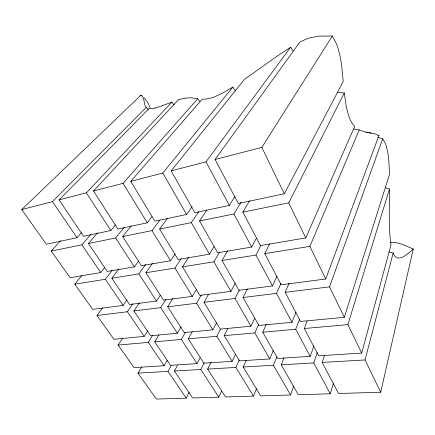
<?xml version="1.0" encoding="UTF-8"?>
<svg xmlns="http://www.w3.org/2000/svg" width="435" height="435" viewBox="0 0 435 435"><rect width="100%" height="100%" fill="white"/><g stroke="black" fill="none" stroke-linecap="round" stroke-linejoin="round"><path stroke-width="0.65" d="M385.709 187.817L389.461 189.018C389.537 207.647 388.335 226.434 391.011 244.943L361.702 353.073L318.681 355.825L304.272 328.517L307.088 321.025M324.472 355.428L322.172 362.437L338.566 393.512L380.717 392.229L413.25 248.989C405.942 246.139 398.618 241.713 390.478 242.458M380.717 392.229L365.041 359.952L393.158 253.023L389.042 251.936M284.012 357.798L281.276 364.813L298.274 394.741L330.279 393.767L333.476 383.143M361.702 353.073L347.891 324.635L389.461 189.018M289.144 283.152L285.175 292.325L300.552 321.465L344.324 317.284L389.412 174.712C389.14 165.115 388.955 155.344 386.269 146.057A11.756 3.659 77.7 0 0 385.312 143.398L382.713 138.825L377.656 137.226M330.279 393.767L313.749 362.926L317.289 352.557M266.274 324.238L262.762 332.209L277.66 358.451L310.237 356.363L313.923 345.83M246.199 360.316L243.198 367.02L260.679 395.888L290.547 394.98L293.739 386.095M344.324 317.284L329.551 286.861L382.713 138.825M269.608 243.975L264.757 253.627L281.2 284.794L325.728 278.993L378.956 135.508L374.377 133.697L364.41 131.789L359.239 129.924L353.72 129.037M310.237 356.363L295.718 329.273L299.699 319.062M247.352 288.943L243.051 297.507L258.917 325.44L291.972 322.286L296.115 311.928M290.547 394.98L273.446 365.264L276.812 356.896M227.635 328.762L224.194 335.641L239.484 360.892L269.809 358.951L273.31 350.447M211.029 362.333L207.647 369.081L225.52 396.959L253.458 396.111L256.503 388.749M325.728 278.993L309.883 246.368L359.239 129.924M249.603 200.736L242.877 212.16L260.505 245.568L305.783 237.918L354.65 126.503L352.301 123.578L350.479 120.419A16.514 5.573 76.3 0 1 349.262 117.646L346.418 107.646L344.275 93.003L337.25 92.416M291.972 322.286L276.486 293.391L280.912 283.495M269.809 358.951L254.823 332.916L258.705 324.352M227.592 250.832L222.035 260.5L238.956 290.297L272.484 285.931L276.877 276.383M253.458 396.111L235.89 367.444L239.332 359.941M177.458 365.438L174.392 371.012L192.564 397.965L218.756 397.166L221.567 391.108M208.468 294.413L204.01 302.314L220.251 329.137L250.957 326.201L254.622 318.317M192.21 331.742L188.263 338.838L203.863 363.171L232.165 361.36L235.465 354.318M242.877 212.16L288.753 202.851L344.275 93.003M141.679 366.971L137.966 373.127L156.399 399.069L186.218 398.161L189.187 392.354M174.392 371.012L200.823 369.478L204.243 362.785M188.263 338.838L216.804 336.298L220.447 329.192M204.01 302.314L235.009 298.497L239.359 290.053M222.035 260.5L255.938 255.046L260.75 245.742M159.003 334.76L154.713 341.823L170.542 365.302L197.022 363.606L199.986 357.923M284.332 193.754L343.193 81.508C342.122 69.644 341.274 57.589 337.364 46.24A18.303 6.21 74.4 0 0 336.375 43.652L332.362 36.013L318.632 36.127L309.899 37.845A16.138 4.002 -24.9 0 0 305.283 39.531L299.889 42.016L215.086 159.493L238.309 203.509L284.332 193.754L261.821 147.389L332.362 36.013M172.869 298.497L167.72 306.778L184.25 332.574L212.851 329.844L216.532 322.813M188.719 257.194L182.537 266.856L199.823 295.398L230.893 291.352L235.199 283.201M206.788 210.094L199.573 220.953L217.663 252.806L251.658 247.064L256.373 238.217M137.966 373.127L167.997 371.381L171.227 365.607M154.713 341.823L181.373 339.447L185.364 332.411M122.42 338.474L118.037 345.085L134.062 367.635L164.136 365.71L167.154 360.43M167.72 306.778L196.538 303.233L201.247 295.066M139.434 302.733L133.898 310.943L150.646 335.782L177.344 333.232L181.063 326.821M182.537 266.856L213.889 261.81L219.626 252.066M152.478 263.354L145.91 272.75L163.462 300.139L192.335 296.376L196.326 289.618M167.557 218.256L159.645 229.06L178.078 259.494L209.496 254.181L214.129 246.525M199.573 220.953L233.927 213.976L241.023 202.237M118.037 345.085L148.27 342.394L152.783 335.08M293.06 50.933L290.629 47.246L277.09 56.18L244.307 79.502L171.134 170.879L194.896 212.715L229.337 205.412L235.074 196.223M102.578 307.866L97.005 315.484L113.921 339.295L144.192 336.402L147.737 330.774M133.898 310.943L160.765 307.637L165.969 299.416M118.869 268.906L111.849 278.231L129.592 304.554L156.497 301.047L160.151 295.403M145.91 272.75L174.99 268.069L181.15 258.624M131.125 225.939L122.708 236.553L141.386 265.693L170.515 260.772L175.136 253.866M159.645 229.06L191.329 222.628L198.768 211.666M97.005 315.484L127.411 311.743L132.892 303.739M81.807 275.524L74.771 284.196L92.66 309.367L123.094 305.397L126.922 299.922M235.514 90.997L232.85 87.103L223.182 92.785L215.026 96.641A17.183 4.421 -27 0 1 211.209 97.978L206.739 98.995L202.161 99.234L130.745 181.341L154.882 221.197L186.631 214.466L192.123 206.62M111.849 278.231L138.901 273.876L145.524 264.551M97.527 232.79L88.446 243.513L107.282 271.451L134.366 266.878L138.575 261.092M171.134 170.879L205.989 161.847L290.629 47.246M122.708 236.553L152.027 230.604L159.96 219.952M74.771 284.196L105.319 279.281L112.143 270.347M178.317 99.871L93.503 190.987L117.89 229.038L147.253 222.812L151.951 216.679M60.563 240.756L51.232 251.066L70.171 277.72L100.746 272.555L104.677 267.525M88.446 243.513L115.65 237.988L124.127 227.445M130.745 181.341L162.788 173.043L232.85 87.103M154.637 108.108A25.676 5.976 -27.9 0 1 150.412 108.658L149.015 108.587L59.057 199.91L83.591 236.308L110.827 230.539L115.449 224.933M51.232 251.066L81.889 244.845L90.567 234.726M148.427 109.87L145.04 105.77L143.414 97.848L141.864 95.743A62.863 13.48 -29.5 0 0 140.831 95.243L21.75 209.578L46.355 244.204L77.028 237.7L81.35 232.785M93.503 190.987L123.056 183.331L197.74 98.718L199.877 101.54M59.057 199.91L86.402 192.83L171.879 102.1L174.043 104.726M21.75 209.578L52.472 201.617L146.225 107.407M413.25 248.989C408.231 253.317 397.204 264.518 393.158 253.023M171.879 102.1L160.738 106.276L154.648 108.097M215.086 159.493L261.821 147.389M264.757 253.627L309.883 246.368M185.587 98.109L191.095 97.799L197.74 98.718M243.051 297.507L276.486 293.391M285.175 292.325L329.551 286.861M224.194 335.641L254.823 332.916M262.762 332.209L295.718 329.273M304.272 328.517L347.891 324.635M207.647 369.081L235.89 367.444M243.198 367.02L273.446 365.264M281.276 364.813L313.749 362.926M322.172 362.437L365.041 359.952M366.15 132.093L366.895 132.229M367.657 132.387L368.755 132.637M369.32 132.773L371.12 133.251M377.993 135.236L378.956 135.508M140.831 95.243L141.62 95.977M144.115 97.848L147.753 102.578L150.173 107.717M52.472 201.617L77.028 237.7M81.889 244.845L100.746 272.555M105.319 279.281L123.094 305.397M127.411 311.743L144.192 336.402M148.27 342.394L164.136 365.71M167.997 371.381L186.218 398.161M86.402 192.83L110.827 230.539M115.65 237.988L134.366 266.878M138.901 273.876L156.497 301.047M160.765 307.637L177.344 333.232M181.373 339.447L197.022 363.606M200.823 369.478L218.756 397.166M123.056 183.331L147.253 222.812M152.027 230.604L170.515 260.772M174.99 268.069L192.335 296.376M196.538 303.233L212.851 329.844M216.804 336.298L232.165 361.36M162.788 173.043L186.631 214.466M191.329 222.628L209.496 254.181M213.889 261.81L230.893 291.352M235.009 298.497L250.957 326.201M205.989 161.847L229.337 205.412M233.927 213.976L251.658 247.064M255.938 255.046L272.484 285.931M288.753 202.851L305.783 237.918M178.312 99.876A35.034 8.874 -28.3 0 1 185.604 98.098"/></g></svg>
